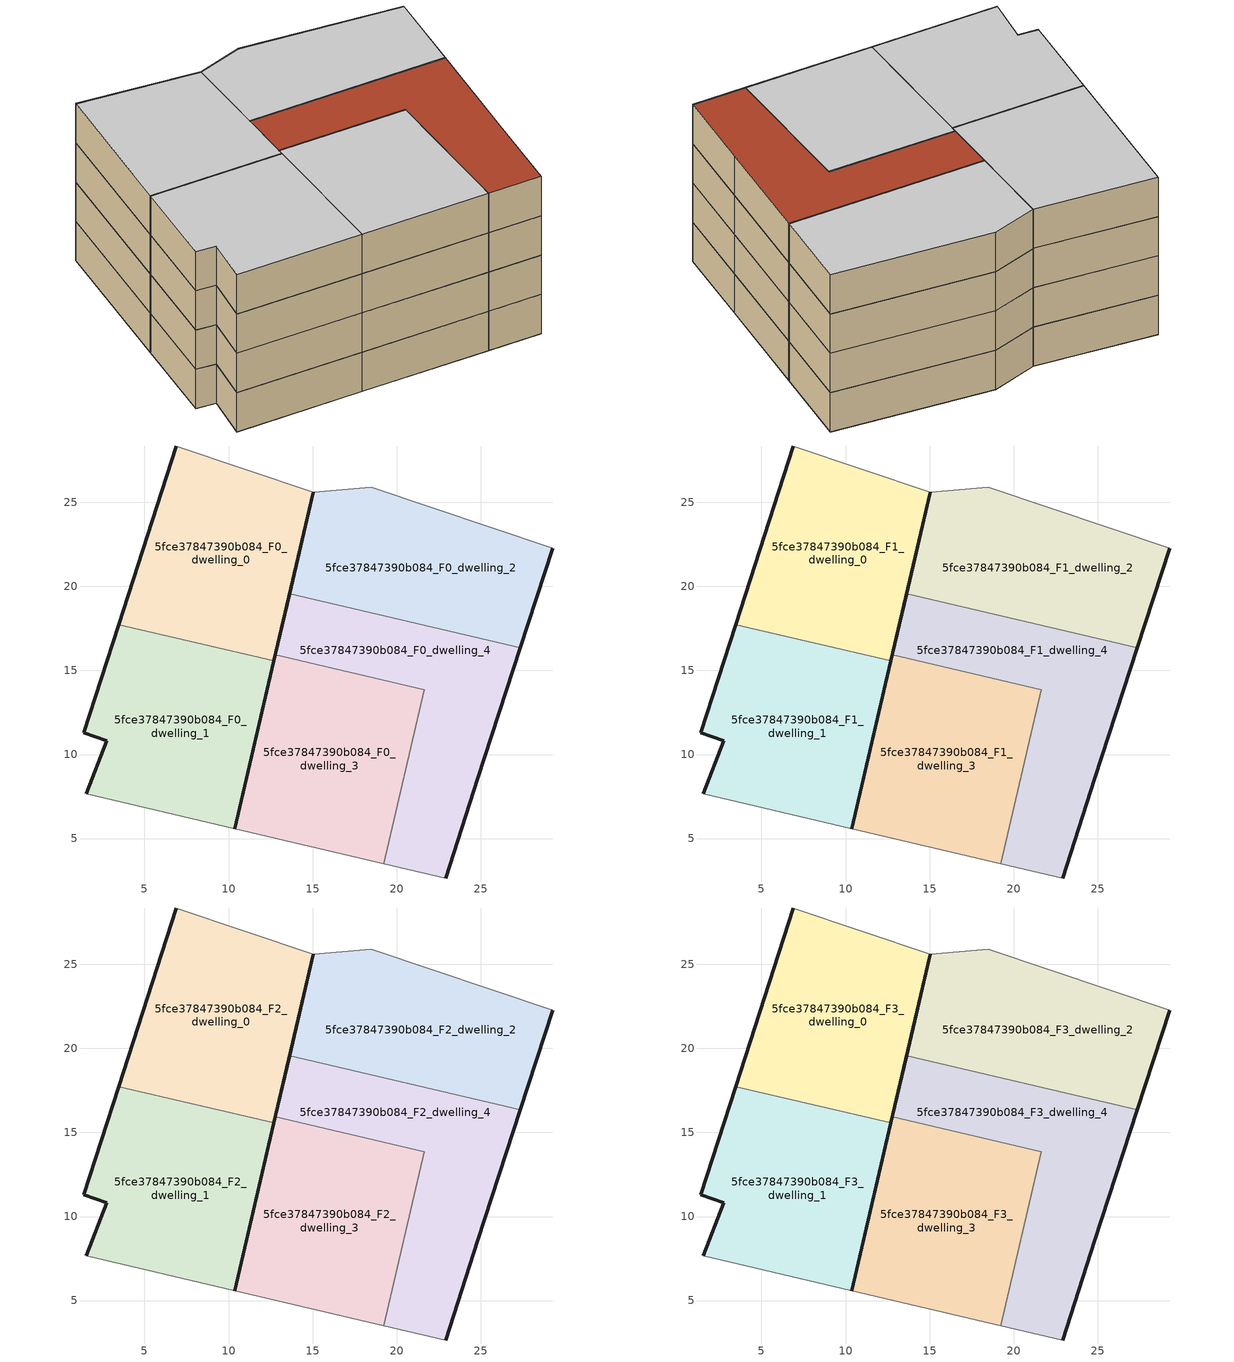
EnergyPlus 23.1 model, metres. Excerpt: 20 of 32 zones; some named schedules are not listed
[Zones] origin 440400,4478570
5fce37847390b084_F0_dwelling_0
 floor ground (EU_floor_Construction): 12.7,15.57 15.05,25.6 15.03,25.6 6.9,28.35 3.47,17.73 z0
 wall outside (EU_wall_Construction): 3.47,17.73 6.9,28.35 / 15.05,25.6 12.7,15.57 z0:3
 wall adiabatic (EU_wall_Construction): 6.9,28.35 15.03,25.6 15.05,25.6 z0:3
 wall to 5fce37847390b084_F0_dwelling_1 (EU_wall_Construction): 12.7,15.57 3.47,17.73 z0:3
5fce37847390b084_F0_dwelling_1
 floor ground (EU_floor_Construction): 10.36,5.59 12.7,15.57 3.47,17.73 1.4,11.29 2.75,10.83 1.55,7.66 z0
 wall outside (EU_wall_Construction): 1.55,7.66 2.75,10.83 1.4,11.29 3.47,17.73 / 12.7,15.57 10.36,5.59 z0:3
 wall adiabatic (EU_wall_Construction): 10.36,5.59 1.55,7.66 z0:3
5fce37847390b084_F0_dwelling_2
 floor ground (EU_floor_Construction): 27.35,16.35 29.28,22.28 18.5,25.88 15.05,25.6 13.64,19.56 z0
 wall outside (EU_wall_Construction): 29.28,22.28 27.35,16.35 / 13.64,19.56 15.05,25.6 z0:3
 wall adiabatic (EU_wall_Construction): 15.05,25.6 18.5,25.88 29.28,22.28 z0:3
 wall to 5fce37847390b084_F0_dwelling_4 (EU_wall_Construction): 27.35,16.35 13.63,19.56 z0:3
5fce37847390b084_F0_dwelling_3
 floor ground (EU_floor_Construction): 19.23,3.52 21.65,13.86 12.78,15.94 10.36,5.59 z0
 wall outside (EU_wall_Construction): 10.36,5.59 12.78,15.94 z0:3
 wall adiabatic (EU_wall_Construction): 19.23,3.52 10.36,5.59 z0:3
 wall to 5fce37847390b084_F0_dwelling_4 (EU_wall_Construction): 12.78,15.94 21.65,13.86 19.23,3.52 z0:3
5fce37847390b084_F0_dwelling_4
 floor ground (EU_floor_Construction): 22.91,2.66 24.83,8.58 27.35,16.35 13.64,19.56 12.78,15.94 21.65,13.86 19.23,3.52 z0
 wall outside (EU_wall_Construction): 12.78,15.94 13.64,19.56 / 27.35,16.35 24.83,8.58 22.91,2.66 z0:3
 wall adiabatic (EU_wall_Construction): 22.91,2.66 19.23,3.52 z0:3
5fce37847390b084_F1_dwelling_0
 floor to 5fce37847390b084_F0_dwelling_0 (EU_floor_Construction): 12.7,15.57 15.05,25.6 15.03,25.6 6.9,28.35 3.47,17.73 z3
 wall outside (EU_wall_Construction): 3.47,17.73 6.9,28.35 / 15.05,25.6 12.7,15.57 z3:6
 wall adiabatic (EU_wall_Construction): 6.9,28.35 15.03,25.6 15.05,25.6 z3:6
 wall to 5fce37847390b084_F1_dwelling_1 (EU_wall_Construction): 12.7,15.57 3.47,17.73 z3:6
5fce37847390b084_F1_dwelling_1
 floor to 5fce37847390b084_F0_dwelling_1 (EU_floor_Construction): 10.36,5.59 12.7,15.57 3.47,17.73 1.4,11.29 2.75,10.83 1.55,7.66 z3
 wall outside (EU_wall_Construction): 1.55,7.66 2.75,10.83 1.4,11.29 3.47,17.73 / 12.7,15.57 10.36,5.59 z3:6
 wall adiabatic (EU_wall_Construction): 10.36,5.59 1.55,7.66 z3:6
5fce37847390b084_F1_dwelling_2
 floor to 5fce37847390b084_F0_dwelling_2 (EU_floor_Construction): 27.35,16.35 29.28,22.28 18.5,25.88 15.05,25.6 13.63,19.56 z3
 wall outside (EU_wall_Construction): 29.28,22.28 27.35,16.35 / 13.64,19.56 15.05,25.6 z3:6
 wall adiabatic (EU_wall_Construction): 15.05,25.6 18.5,25.88 29.28,22.28 z3:6
 wall to 5fce37847390b084_F1_dwelling_4 (EU_wall_Construction): 27.35,16.35 13.63,19.56 z3:6
5fce37847390b084_F1_dwelling_3
 floor to 5fce37847390b084_F0_dwelling_3 (EU_floor_Construction): 19.23,3.52 21.65,13.86 12.78,15.94 10.36,5.59 z3
 wall outside (EU_wall_Construction): 10.36,5.59 12.78,15.94 z3:6
 wall adiabatic (EU_wall_Construction): 19.23,3.52 10.36,5.59 z3:6
 wall to 5fce37847390b084_F1_dwelling_4 (EU_wall_Construction): 12.78,15.94 21.65,13.86 19.23,3.52 z3:6
5fce37847390b084_F1_dwelling_4
 floor to 5fce37847390b084_F0_dwelling_4 (EU_floor_Construction): 22.91,2.66 24.83,8.58 27.35,16.35 13.63,19.56 12.78,15.94 21.65,13.86 19.23,3.52 z3
 wall outside (EU_wall_Construction): 12.78,15.94 13.64,19.56 / 27.35,16.35 24.83,8.58 22.91,2.66 z3:6
 wall adiabatic (EU_wall_Construction): 22.91,2.66 19.23,3.52 z3:6
5fce37847390b084_F2_dwelling_0
 floor to 5fce37847390b084_F1_dwelling_0 (EU_floor_Construction): 12.7,15.57 15.05,25.6 15.03,25.6 6.9,28.35 3.47,17.73 z6
 wall outside (EU_wall_Construction): 3.47,17.73 6.9,28.35 / 15.05,25.6 12.7,15.57 z6:9
 wall adiabatic (EU_wall_Construction): 6.9,28.35 15.03,25.6 15.05,25.6 z6:9
 wall to 5fce37847390b084_F2_dwelling_1 (EU_wall_Construction): 12.7,15.57 3.47,17.73 z6:9
5fce37847390b084_F2_dwelling_1
 floor to 5fce37847390b084_F1_dwelling_1 (EU_floor_Construction): 10.36,5.59 12.7,15.57 3.47,17.73 1.4,11.29 2.75,10.83 1.55,7.66 z6
 wall outside (EU_wall_Construction): 1.55,7.66 2.75,10.83 1.4,11.29 3.47,17.73 / 12.7,15.57 10.36,5.59 z6:9
 wall adiabatic (EU_wall_Construction): 10.36,5.59 1.55,7.66 z6:9
5fce37847390b084_F2_dwelling_2
 floor to 5fce37847390b084_F1_dwelling_2 (EU_floor_Construction): 27.35,16.35 29.28,22.28 18.5,25.88 15.05,25.6 13.63,19.56 z6
 wall outside (EU_wall_Construction): 29.28,22.28 27.35,16.35 / 13.64,19.56 15.05,25.6 z6:9
 wall adiabatic (EU_wall_Construction): 15.05,25.6 18.5,25.88 29.28,22.28 z6:9
 wall to 5fce37847390b084_F2_dwelling_4 (EU_wall_Construction): 27.35,16.35 13.63,19.56 z6:9
5fce37847390b084_F2_dwelling_3
 floor to 5fce37847390b084_F1_dwelling_3 (EU_floor_Construction): 19.23,3.52 21.65,13.86 12.78,15.94 10.36,5.59 z6
 wall outside (EU_wall_Construction): 10.36,5.59 12.78,15.94 z6:9
 wall adiabatic (EU_wall_Construction): 19.23,3.52 10.36,5.59 z6:9
 wall to 5fce37847390b084_F2_dwelling_4 (EU_wall_Construction): 12.78,15.94 21.65,13.86 19.23,3.52 z6:9
5fce37847390b084_F2_dwelling_4
 floor to 5fce37847390b084_F1_dwelling_4 (EU_floor_Construction): 22.91,2.66 24.83,8.58 27.35,16.35 13.63,19.56 12.78,15.94 21.65,13.86 19.23,3.52 z6
 wall outside (EU_wall_Construction): 12.78,15.94 13.64,19.56 / 27.35,16.35 24.83,8.58 22.91,2.66 z6:9
 wall adiabatic (EU_wall_Construction): 22.91,2.66 19.23,3.52 z6:9
5fce37847390b084_F3_dwelling_0
 floor to 5fce37847390b084_F2_dwelling_0 (EU_floor_Construction): 12.7,15.57 15.05,25.6 15.03,25.6 6.9,28.35 3.47,17.73 z9
 wall outside (EU_wall_Construction): 3.47,17.73 6.9,28.35 / 15.05,25.6 12.7,15.57 z9:12
 wall adiabatic (EU_wall_Construction): 6.9,28.35 15.03,25.6 15.05,25.6 z9:12
 wall to 5fce37847390b084_F3_dwelling_1 (EU_wall_Construction): 12.7,15.57 3.47,17.73 z9:12
 ceiling to 5fce37847390b084_F4_dwelling_0 (EU_floor_Construction): 15.05,25.6 12.7,15.57 3.47,17.73 6.9,28.35 15.03,25.6 z12
5fce37847390b084_F3_dwelling_1
 floor to 5fce37847390b084_F2_dwelling_1 (EU_floor_Construction): 10.36,5.59 12.7,15.57 3.47,17.73 1.4,11.29 2.75,10.83 1.55,7.66 z9
 wall outside (EU_wall_Construction): 1.55,7.66 2.75,10.83 1.4,11.29 3.47,17.73 / 12.7,15.57 10.36,5.59 z9:12
 wall adiabatic (EU_wall_Construction): 10.36,5.59 1.55,7.66 z9:12
 ceiling to 5fce37847390b084_F4_dwelling_1 (EU_floor_Construction): 12.7,15.57 10.36,5.59 1.55,7.66 2.75,10.83 1.4,11.29 3.47,17.73 z12
5fce37847390b084_F3_dwelling_2
 floor to 5fce37847390b084_F2_dwelling_2 (EU_floor_Construction): 27.35,16.35 29.28,22.28 18.5,25.88 15.05,25.6 13.63,19.56 z9
 wall outside (EU_wall_Construction): 29.28,22.28 27.35,16.35 / 13.64,19.56 15.05,25.6 z9:12
 wall adiabatic (EU_wall_Construction): 15.05,25.6 18.5,25.88 29.28,22.28 z9:12
 wall to 5fce37847390b084_F3_dwelling_4 (EU_wall_Construction): 27.35,16.35 13.63,19.56 z9:12
 ceiling to 5fce37847390b084_F4_dwelling_2 (EU_floor_Construction): 29.28,22.28 27.35,16.35 13.63,19.56 15.05,25.6 18.5,25.88 z12
5fce37847390b084_F3_dwelling_3
 floor to 5fce37847390b084_F2_dwelling_3 (EU_floor_Construction): 19.23,3.52 21.65,13.86 12.78,15.94 10.36,5.59 z9
 wall outside (EU_wall_Construction): 10.36,5.59 12.78,15.94 z9:12
 wall adiabatic (EU_wall_Construction): 19.23,3.52 10.36,5.59 z9:12
 wall to 5fce37847390b084_F3_dwelling_4 (EU_wall_Construction): 12.78,15.94 21.65,13.86 19.23,3.52 z9:12
 ceiling to 5fce37847390b084_F4_dwelling_3 (EU_floor_Construction): 21.65,13.86 19.23,3.52 10.36,5.59 12.78,15.94 z12
5fce37847390b084_F3_dwelling_4
 floor to 5fce37847390b084_F2_dwelling_4 (EU_floor_Construction): 22.91,2.66 24.83,8.58 27.35,16.35 13.63,19.56 12.78,15.94 21.65,13.86 19.23,3.52 z9
 wall outside (EU_wall_Construction): 12.78,15.94 13.64,19.56 / 27.35,16.35 24.83,8.58 22.91,2.66 z9:12
 wall adiabatic (EU_wall_Construction): 22.91,2.66 19.23,3.52 z9:12
 roof outside (EU_roof_Construction): 27.35,16.35 24.83,8.58 22.91,2.66 19.23,3.52 21.65,13.86 12.78,15.94 13.64,19.56 z12
[Building]
EU S2 Campaign: North Axis=0; Terrain=City; Solar Distribution=FullExterior
[Site:Location]
Madrid: Latitude=40.5; Longitude=-3.5; Time Zone=1; Elevation=609
[SizingPeriod:WeatherFileDays]
AnnualSizingPeriod: Begin Month=1; Begin Day of Month=1; End Month=12; End Day of Month=31; Day of Week for Start Day=Monday; Use Weather File Daylight Saving Period=No; Use Weather File Rain and Snow Indicators=No
[MATERIAL]
EU_InternalMass_Material: Roughness=MediumRough; Thickness=0.1; Conductivity=1; Density=1800; Specific Heat=900; Thermal Absorptance=0.9; Solar Absorptance=0.7; Visible Absorptance=0.7
[MATERIAL:NOMASS] Roughness=MediumRough; Thermal Absorptance=0.9; Solar Absorptance=0.7; Visible Absorptance=0.7
Name | Thermal Resistance
EU_wall_NoMass | 0.609216
EU_roof_NoMass | 0.513268
EU_floor_NoMass | 0.568163
[CONSTRUCTION]
EU_wall_Construction: EU_wall_NoMass
EU_roof_Construction: EU_roof_NoMass
EU_floor_Construction: EU_floor_NoMass
EU_InternalMass_Construction: EU_InternalMass_Material
[ZONE] Type=1; Multiplier=1; Ceiling Height=autocalculate; Floor Area=autocalculate; Part of Total Floor Area=Yes
Name | Volume
5fce37847390b084_F0_dwelling_0; 5fce37847390b084_F1_dwelling_0; 5fce37847390b084_F2_dwelling_0; 5fce37847390b084_F3_dwelling_0 | 290.291
5fce37847390b084_F0_dwelling_1; 5fce37847390b084_F1_dwelling_1; 5fce37847390b084_F2_dwelling_1; 5fce37847390b084_F3_dwelling_1 | 290.276
5fce37847390b084_F0_dwelling_2; 5fce37847390b084_F1_dwelling_2; 5fce37847390b084_F2_dwelling_2; 5fce37847390b084_F3_dwelling_2 | 290.257
5fce37847390b084_F0_dwelling_3; 5fce37847390b084_F1_dwelling_3; 5fce37847390b084_F2_dwelling_3; 5fce37847390b084_F3_dwelling_3 | 290.266
5fce37847390b084_F0_dwelling_4 | 290.278
5fce37847390b084_F1_dwelling_4; 5fce37847390b084_F2_dwelling_4; 5fce37847390b084_F3_dwelling_4 | 290.279
[INTERNALMASS] Construction=EU_InternalMass_Construction
Name | Zone or ZoneList | Surface Area
5fce37847390b084_F0_dwelling_0_EU_InternalMass | 5fce37847390b084_F0_dwelling_0 | 96.7624
5fce37847390b084_F0_dwelling_1_EU_InternalMass | 5fce37847390b084_F0_dwelling_1 | 96.7583
5fce37847390b084_F0_dwelling_2_EU_InternalMass | 5fce37847390b084_F0_dwelling_2 | 96.7536
5fce37847390b084_F0_dwelling_3_EU_InternalMass | 5fce37847390b084_F0_dwelling_3 | 96.7538
5fce37847390b084_F0_dwelling_4_EU_InternalMass | 5fce37847390b084_F0_dwelling_4 | 96.7595
5fce37847390b084_F1_dwelling_0_EU_InternalMass | 5fce37847390b084_F1_dwelling_0 | 96.7624
5fce37847390b084_F1_dwelling_1_EU_InternalMass | 5fce37847390b084_F1_dwelling_1 | 96.7583
5fce37847390b084_F1_dwelling_2_EU_InternalMass | 5fce37847390b084_F1_dwelling_2 | 96.7536
5fce37847390b084_F1_dwelling_3_EU_InternalMass | 5fce37847390b084_F1_dwelling_3 | 96.7538
5fce37847390b084_F1_dwelling_4_EU_InternalMass | 5fce37847390b084_F1_dwelling_4 | 96.7595
5fce37847390b084_F2_dwelling_0_EU_InternalMass | 5fce37847390b084_F2_dwelling_0 | 96.7624
5fce37847390b084_F2_dwelling_1_EU_InternalMass | 5fce37847390b084_F2_dwelling_1 | 96.7583
5fce37847390b084_F2_dwelling_2_EU_InternalMass | 5fce37847390b084_F2_dwelling_2 | 96.7536
5fce37847390b084_F2_dwelling_3_EU_InternalMass | 5fce37847390b084_F2_dwelling_3 | 96.7538
5fce37847390b084_F2_dwelling_4_EU_InternalMass | 5fce37847390b084_F2_dwelling_4 | 96.7595
5fce37847390b084_F3_dwelling_0_EU_InternalMass | 5fce37847390b084_F3_dwelling_0 | 96.7624
5fce37847390b084_F3_dwelling_1_EU_InternalMass | 5fce37847390b084_F3_dwelling_1 | 96.7583
5fce37847390b084_F3_dwelling_2_EU_InternalMass | 5fce37847390b084_F3_dwelling_2 | 96.7536
5fce37847390b084_F3_dwelling_3_EU_InternalMass | 5fce37847390b084_F3_dwelling_3 | 96.7538
5fce37847390b084_F3_dwelling_4_EU_InternalMass | 5fce37847390b084_F3_dwelling_4 | 96.7595
[OTHEREQUIPMENT] Fuel Type=Electricity; Design Level Calculation Method=Watts/Area; Power per Zone Floor Area=1; Fraction Latent=0; Fraction Radiant=0; Fraction Lost=0; Carbon Dioxide Generation Rate=0; EndUse Subcategory=EU_Step8_InternalGains
Name | Zone or ZoneList or Space or SpaceList | Schedule
EU_Step8_InternalGain_5fce37847390b084_F0_dwelling_0_f000 | 5fce37847390b084_F0_dwelling_0 | EU_Step8_GainSchedule_5fce37847390b084_F0_dwelling_0_f000
EU_Step8_InternalGain_5fce37847390b084_F0_dwelling_1_f000 | 5fce37847390b084_F0_dwelling_1 | EU_Step8_GainSchedule_5fce37847390b084_F0_dwelling_1_f000
EU_Step8_InternalGain_5fce37847390b084_F0_dwelling_2_f000 | 5fce37847390b084_F0_dwelling_2 | EU_Step8_GainSchedule_5fce37847390b084_F0_dwelling_2_f000
EU_Step8_InternalGain_5fce37847390b084_F0_dwelling_3_f000 | 5fce37847390b084_F0_dwelling_3 | EU_Step8_GainSchedule_5fce37847390b084_F0_dwelling_3_f000
EU_Step8_InternalGain_5fce37847390b084_F0_dwelling_4_f000 | 5fce37847390b084_F0_dwelling_4 | EU_Step8_GainSchedule_5fce37847390b084_F0_dwelling_4_f000
EU_Step8_InternalGain_5fce37847390b084_F1_dwelling_0_f000 | 5fce37847390b084_F1_dwelling_0 | EU_Step8_GainSchedule_5fce37847390b084_F1_dwelling_0_f000
EU_Step8_InternalGain_5fce37847390b084_F1_dwelling_1_f000 | 5fce37847390b084_F1_dwelling_1 | EU_Step8_GainSchedule_5fce37847390b084_F1_dwelling_1_f000
EU_Step8_InternalGain_5fce37847390b084_F1_dwelling_2_f000 | 5fce37847390b084_F1_dwelling_2 | EU_Step8_GainSchedule_5fce37847390b084_F1_dwelling_2_f000
EU_Step8_InternalGain_5fce37847390b084_F1_dwelling_3_f000 | 5fce37847390b084_F1_dwelling_3 | EU_Step8_GainSchedule_5fce37847390b084_F1_dwelling_3_f000
EU_Step8_InternalGain_5fce37847390b084_F1_dwelling_4_f000 | 5fce37847390b084_F1_dwelling_4 | EU_Step8_GainSchedule_5fce37847390b084_F1_dwelling_4_f000
EU_Step8_InternalGain_5fce37847390b084_F2_dwelling_0_f000 | 5fce37847390b084_F2_dwelling_0 | EU_Step8_GainSchedule_5fce37847390b084_F2_dwelling_0_f000
EU_Step8_InternalGain_5fce37847390b084_F2_dwelling_1_f000 | 5fce37847390b084_F2_dwelling_1 | EU_Step8_GainSchedule_5fce37847390b084_F2_dwelling_1_f000
EU_Step8_InternalGain_5fce37847390b084_F2_dwelling_2_f000 | 5fce37847390b084_F2_dwelling_2 | EU_Step8_GainSchedule_5fce37847390b084_F2_dwelling_2_f000
EU_Step8_InternalGain_5fce37847390b084_F2_dwelling_3_f000 | 5fce37847390b084_F2_dwelling_3 | EU_Step8_GainSchedule_5fce37847390b084_F2_dwelling_3_f000
EU_Step8_InternalGain_5fce37847390b084_F2_dwelling_4_f000 | 5fce37847390b084_F2_dwelling_4 | EU_Step8_GainSchedule_5fce37847390b084_F2_dwelling_4_f000
EU_Step8_InternalGain_5fce37847390b084_F3_dwelling_0_f000 | 5fce37847390b084_F3_dwelling_0 | EU_Step8_GainSchedule_5fce37847390b084_F3_dwelling_0_f000
EU_Step8_InternalGain_5fce37847390b084_F3_dwelling_1_f000 | 5fce37847390b084_F3_dwelling_1 | EU_Step8_GainSchedule_5fce37847390b084_F3_dwelling_1_f000
EU_Step8_InternalGain_5fce37847390b084_F3_dwelling_2_f000 | 5fce37847390b084_F3_dwelling_2 | EU_Step8_GainSchedule_5fce37847390b084_F3_dwelling_2_f000
EU_Step8_InternalGain_5fce37847390b084_F3_dwelling_3_f000 | 5fce37847390b084_F3_dwelling_3 | EU_Step8_GainSchedule_5fce37847390b084_F3_dwelling_3_f000
EU_Step8_InternalGain_5fce37847390b084_F3_dwelling_4_f000 | 5fce37847390b084_F3_dwelling_4 | EU_Step8_GainSchedule_5fce37847390b084_F3_dwelling_4_f000
[ZONEVENTILATION:DESIGNFLOWRATE] Schedule=EU_AlwaysOn; Design Flow Rate Calculation Method=AirChanges/Hour; Air Changes per Hour=0.752966; Ventilation Type=Natural; Fan Pressure Rise=0; Fan Total Efficiency=1; Constant Term Coefficient=1; Temperature Term Coefficient=0; Velocity Term Coefficient=0; Velocity Squared Term Coefficient=0; Minimum Indoor Temperature=-100; Maximum Indoor Temperature=100; Delta Temperature=-100; Minimum Outdoor Temperature=-100; Maximum Outdoor Temperature=100; Maximum Wind Speed=40
Name | Zone or ZoneList or Space or SpaceList
EU_ConstantAir_5fce37847390b084_F0_dwelling_0 | 5fce37847390b084_F0_dwelling_0
EU_ConstantAir_5fce37847390b084_F0_dwelling_1 | 5fce37847390b084_F0_dwelling_1
EU_ConstantAir_5fce37847390b084_F0_dwelling_2 | 5fce37847390b084_F0_dwelling_2
EU_ConstantAir_5fce37847390b084_F0_dwelling_3 | 5fce37847390b084_F0_dwelling_3
EU_ConstantAir_5fce37847390b084_F0_dwelling_4 | 5fce37847390b084_F0_dwelling_4
EU_ConstantAir_5fce37847390b084_F1_dwelling_0 | 5fce37847390b084_F1_dwelling_0
EU_ConstantAir_5fce37847390b084_F1_dwelling_1 | 5fce37847390b084_F1_dwelling_1
EU_ConstantAir_5fce37847390b084_F1_dwelling_2 | 5fce37847390b084_F1_dwelling_2
EU_ConstantAir_5fce37847390b084_F1_dwelling_3 | 5fce37847390b084_F1_dwelling_3
EU_ConstantAir_5fce37847390b084_F1_dwelling_4 | 5fce37847390b084_F1_dwelling_4
EU_ConstantAir_5fce37847390b084_F2_dwelling_0 | 5fce37847390b084_F2_dwelling_0
EU_ConstantAir_5fce37847390b084_F2_dwelling_1 | 5fce37847390b084_F2_dwelling_1
EU_ConstantAir_5fce37847390b084_F2_dwelling_2 | 5fce37847390b084_F2_dwelling_2
EU_ConstantAir_5fce37847390b084_F2_dwelling_3 | 5fce37847390b084_F2_dwelling_3
EU_ConstantAir_5fce37847390b084_F2_dwelling_4 | 5fce37847390b084_F2_dwelling_4
EU_ConstantAir_5fce37847390b084_F3_dwelling_0 | 5fce37847390b084_F3_dwelling_0
EU_ConstantAir_5fce37847390b084_F3_dwelling_1 | 5fce37847390b084_F3_dwelling_1
EU_ConstantAir_5fce37847390b084_F3_dwelling_2 | 5fce37847390b084_F3_dwelling_2
EU_ConstantAir_5fce37847390b084_F3_dwelling_3 | 5fce37847390b084_F3_dwelling_3
EU_ConstantAir_5fce37847390b084_F3_dwelling_4 | 5fce37847390b084_F3_dwelling_4
[HVACTEMPLATE:THERMOSTAT] Constant Heating Setpoint=20; Constant Cooling Setpoint=50
EU_HeatOnly_5fce37847390b084_F0_dwelling_0; EU_HeatOnly_5fce37847390b084_F0_dwelling_1; EU_HeatOnly_5fce37847390b084_F0_dwelling_2; EU_HeatOnly_5fce37847390b084_F0_dwelling_3; EU_HeatOnly_5fce37847390b084_F0_dwelling_4; EU_HeatOnly_5fce37847390b084_F1_dwelling_0; EU_HeatOnly_5fce37847390b084_F1_dwelling_1; EU_HeatOnly_5fce37847390b084_F1_dwelling_2; EU_HeatOnly_5fce37847390b084_F1_dwelling_3
